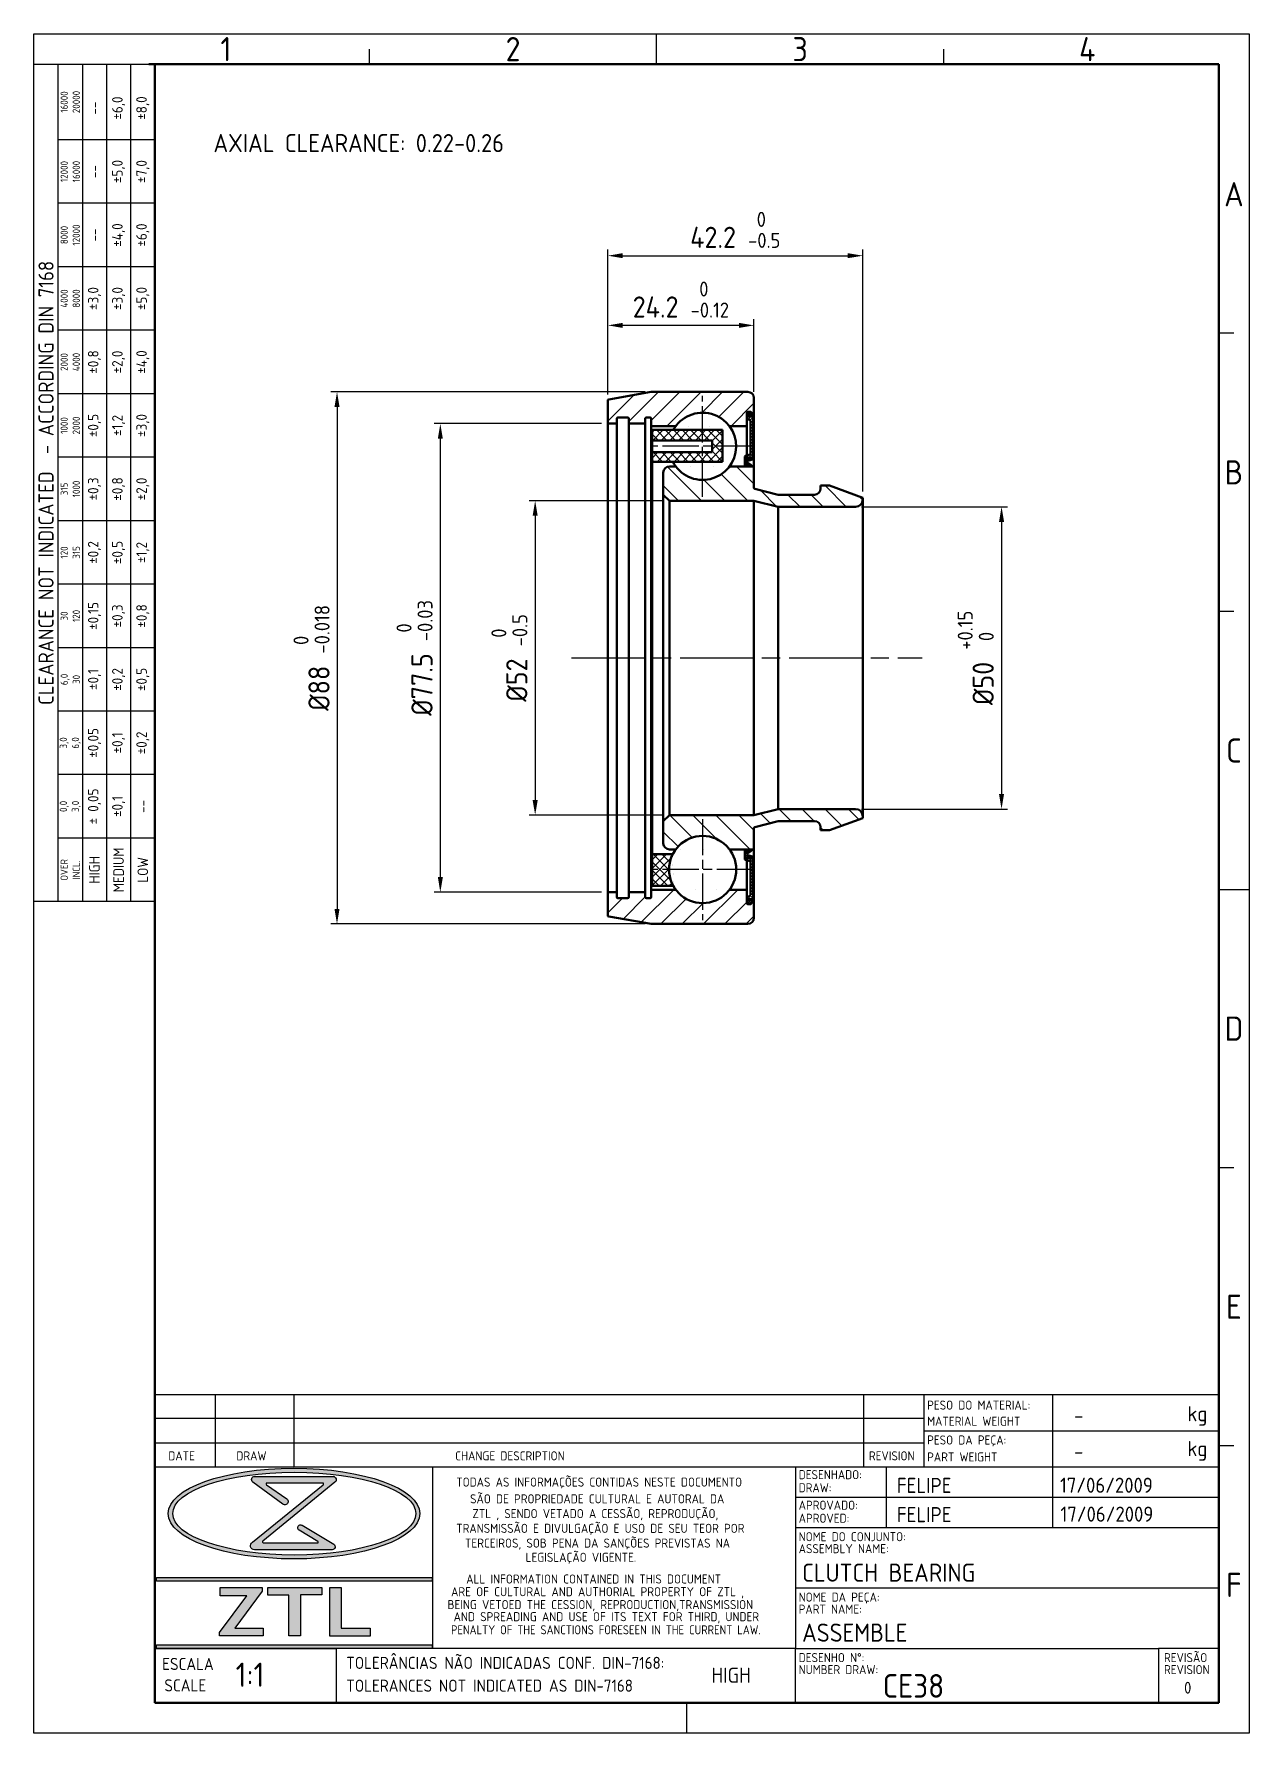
# Model space of a CAD drawing. Extents: x 0 to 201, y 0 to 281.
import ezdxf
from ezdxf.enums import TextEntityAlignment as Align

# ---------------------------------------------------------------- set-up
doc = ezdxf.new("R2010")
doc.units = 0
for name, pattern in [('AM_ISO02W050', [7.5, 6, -1.5]), ('AM_ISO08W050', [18, 12, -1.5, 3, -1.5]), ('AM_ISO08W050x2', [9, 6, -0.75, 1.5, -0.75])]:
    doc.linetypes.add(name, pattern=pattern)
doc.layers.get('Defpoints').update_dxf_attribs({"linetype": 'CONTINUOUS'})
for name, color, linetype, lineweight in [('AM_0', 7, 'CONTINUOUS', 50), ('AM_3', 6, 'AM_ISO02W050', 25), ('AM_5', 3, 'CONTINUOUS', 25), ('AM_6', 2, 'CONTINUOUS', 35), ('AM_7', 4, 'AM_ISO08W050', 25), ('AM_8', 1, 'CONTINUOUS', 25), ('AM_BOR', 7, 'CONTINUOUS', 50)]:
    doc.layers.add(name, color=color, linetype=linetype, lineweight=lineweight)
doc.styles.add('ACISOTS', font='isocp.shx', dxfattribs={"height": 1})
doc.styles.get("Standard").update_dxf_attribs({"font": 'ISOCP.SHX'})
doc.dimstyles.new('AM_ISO', dxfattribs={"dimtxt": 3.5, "dimasz": 2.5, "dimexe": 1, "dimexo": 1, "dimgap": 1.5, "dimtad": 1, "dimdsep": 46, "dimtxsty": 'Standard', "dimcen": 0, "dimclrd": 256, "dimclre": 256, "dimclrt": 2, "dimadec": 0, "dimazin": 2, "dimtp": 0.1, "dimtm": 0.1, "dimtfac": 0.71, "dimtdec": 3, "dimtmove": 0, "dimatfit": 3, "dimfxl": 0, "dimlwd": -1, "dimlwe": -1, "dimarcsym": 0})
pattern_1 = [(45, (8.781, 0), (-0.7071068, 0.7071068), []), (135, (8.781, 0), (-0.7071068, -0.7071068), [])]
pattern_2 = [(45, (8.781, 0), (-1.767767, 1.767767), [])]
pattern_3 = [(135, (8.781, 0), (-1.909188, -1.909188), [])]

# ---------------------------------------------------------------- blocks, each defined once
blk = doc.blocks.new('A4 ZTL')
at = {"layer": 'AM_0'}
for p, q in [((196, 276), (19, 276)), ((20, 276), (20, 5)), ((196, 5), (196, 276)), ((20, 5), (196, 5))]:
    blk.add_line(p, q, dxfattribs=at)
at = {"layer": 'AM_BOR', "color": 135, "lineweight": 25}
for p, q in [((0, 0), (0, 281)), ((0, 281), (201, 281)), ((55.5, 276), (55.5, 278.5)), ((103, 276), (103, 281)), ((150.5, 276), (150.5, 278.5)), ((201, 281), (201, 0)), ((4, 137.5), (4, 276)), ((8, 276), (8, 137.5)), ((12, 276), (12, 137.5)), ((16, 137.5), (16, 276)), ((20, 263.5), (4, 263.5)), ((20, 253), (4, 253)), ((20, 242.5), (4, 242.5)), ((20, 232), (4, 232)), ((198.5, 231.5), (196, 231.5)), ((20, 221.5), (4, 221.5)), ((20, 211), (4, 211)), ((20, 200.5), (4, 200.5)), ((20, 190), (4, 190)), ((198.5, 185.5), (196, 185.5)), ((20, 179.5), (4, 179.5)), ((20, 169), (4, 169)), ((20, 158.5), (4, 158.5)), ((20, 148), (4, 148)), ((196, 139.5), (201, 139.5)), ((198.5, 93.5), (196, 93.5)), ((198.5, 47.5), (196, 47.5)), ((108, 0), (108, 5)), ((201, 0), (0, 0))]:
    blk.add_line(p, q, dxfattribs=at)
blk.add_lwpolyline([(20, 276), (20, 137.5), (0, 137.5), (0, 276)], close=True, dxfattribs=at)
at = {"layer": 'AM_BOR', "color": 135, "lineweight": 25, "style": 'ACISOTS'}
for s, p in [('1', (31.75, 278.5)), ('2', (79.25, 278.5)), ('3', (126.75, 278.5)), ('4', (174.25, 278.5)), ('A', (198.5, 254.5)), ('B', (198.5, 208.5)), ('C', (198.5, 162.5)), ('D', (198.5, 116.5)), ('E', (198.5, 70.5)), ('F', (198.5, 24.5))]:
    blk.add_text(s, height=4, dxfattribs=at).set_placement(p, align=Align.MIDDLE)
at = {"layer": 'AM_BOR', "color": 135, "lineweight": 25, "attachment_point": 5, "rotation": 90}
for s, insert, char_height, width in [('16000\\P20000', (6, 269.75), 1.2, 12.5), ('±6,0', (14, 268.75), 1.75, 10.5), ('±8,0', (18, 268.75), 1.75, 10.5), ('--', (10, 268.75), 1.75, 10.5), ('12000\\P16000', (6, 258.25), 1.2, 10.5), ('--', (10, 258.25), 1.75, 10.5), ('±5,0', (14, 258.25), 1.75, 10.5), ('±7,0', (18, 258.25), 1.75, 10.5), ('8000\\P12000', (6, 247.75), 1.2, 10.5), ('--', (10, 247.75), 1.75, 10.5), ('±4,0', (14, 247.75), 1.75, 10.5), ('±6,0', (18, 247.75), 1.75, 10.5), ('{\\Fisocp.shx|c0;CLEARANCE NOT INDICATED  - ACCORDING DIN 7168}', (2, 206.75), 2.5, 138.5), ('±3,0', (10, 237.25), 1.75, 10.5), ('±3,0', (14, 237.25), 1.75, 10.5), ('±5,0', (18, 237.25), 1.75, 10.5), ('4000\\P8000', (6, 237.25), 1.2, 10.5), ('2000\\P4000', (6, 226.75), 1.2, 10.5), ('±0,8', (10, 226.75), 1.75, 10.5), ('±2,0', (14, 226.75), 1.75, 10.5), ('±4,0', (18, 226.75), 1.75, 10.5), ('1000\\P2000', (6, 216.25), 1.2, 10.5), ('±0,5', (10, 216.25), 1.75, 10.5), ('±1,2', (14, 216.25), 1.75, 10.5), ('±3,0', (18, 216.25), 1.75, 10.5), ('315\\P1000', (6, 205.75), 1.2, 10.5), ('±0,3', (10, 205.75), 1.75, 10.5), ('±0,8', (14, 205.75), 1.75, 10.5), ('±2,0', (18, 205.75), 1.75, 10.5), ('±0,2', (10, 195.25), 1.75, 10.5), ('±0,5', (14, 195.25), 1.75, 10.5), ('±1,2', (18, 195.25), 1.75, 10.5), ('120\\P315', (6, 195.25), 1.2, 10.5), ('30\\P120', (6, 184.75), 1.2, 10.5), ('±0,15', (10, 184.75), 1.75, 10.5), ('±0,3', (14, 184.75), 1.75, 10.5), ('±0,8', (18, 184.75), 1.75, 10.5), ('6,0\\P30', (6, 174.25), 1.2, 10.5), ('±0,1', (10, 174.25), 1.75, 10.5), ('±0,2', (14, 174.25), 1.75, 10.5), ('±0,5', (18, 174.25), 1.75, 10.5), ('±0,05', (10, 163.75), 1.75, 10.5), ('3,0\\P6,0', (6, 163.75), 1.2, 10.5), ('±0,1', (14, 163.75), 1.75, 10.5), ('±0,2', (18, 163.75), 1.75, 10.5), ('± 0,05', (10, 153.25), 1.75, 10.5), ('\\pt4.79529;±0,1', (14, 153.25), 1.75, 10.5), ('0,0\\P3,0', (6, 153.25), 1.2, 10.5), ('--', (18, 153.25), 1.75, 10.5), ('MEDIUM', (14, 142.75), 1.75, 10.5), ('{\\Fisocp.shx|c0;OVER\\PINCL.}', (6, 142.75), 1.2, 10.5), ('HIGH', (10, 142.75), 1.75, 10.5), ('LOW', (18, 142.75), 1.75, 10.5)]:
    blk.add_mtext(s, dxfattribs=dict(at, insert=insert, char_height=char_height, width=width))
blk = doc.blocks.new('LEGENDAZTL-1')
at = {"layer": 'AM_8'}
h = blk.add_hatch(color=135, dxfattribs=at)
edge = h.paths.add_edge_path()
edge.add_ellipse((23.01, 31.29), major_axis=(20.82, 0), ratio=0.359907, start_angle=191.4592, end_angle=452.8175)
edge.add_ellipse((23.01, 31.29), major_axis=(20.82, 0), ratio=0.359907, start_angle=92.8175, end_angle=191.4592)
edge = h.paths.add_edge_path(flags=16)
edge.add_ellipse((23.07, 31.29), major_axis=(20.11, 0), ratio=0.340664, start_angle=93.067, end_angle=371.4592)
edge.add_ellipse((23.07, 31.29), major_axis=(20.11, 0), ratio=0.340664, start_angle=11.4592, end_angle=93.067)
h = blk.add_hatch(color=135, dxfattribs=at)
edge = h.paths.add_edge_path()
edge.add_line((27.86, 36.04), (16.14, 26.55))
edge.add_arc((16.46, 25.96), 0.662, 118.1409, 270)
edge.add_line((16.46, 25.3), (29.34, 25.3))
edge.add_arc((29.33, 25.79), 0.488, 271.9685, 418.9108)
edge.add_line((29.58, 26.21), (24.36, 29.35))
edge.add_arc((24.11, 28.95), 0.475, 58.6682, 238.8052)
edge.add_line((23.87, 28.54), (26.98, 26.65))
edge.add_arc((26.92, 26.56), 0.12, -90, 54.6545, ccw=False)
edge.add_line((26.92, 26.44), (17.93, 26.44))
edge.add_arc((17.96, 26.6), 0.167, 129.2364, 260.8226, ccw=False)
edge.add_line((17.86, 26.73), (29.79, 36.47))
edge.add_arc((29.47, 36.9), 0.529, 306.0702, 450)
edge.add_line((29.47, 37.43), (16.54, 37.43))
edge.add_arc((16.52, 36.92), 0.513, 87.7272, 233.7471)
edge.add_line((16.21, 36.5), (21.18, 32.86))
edge.add_arc((21.5, 33.28), 0.527, 232.4714, 414.7334)
edge.add_line((21.81, 33.71), (18.46, 36.07))
edge.add_arc((18.53, 36.2), 0.144, 90, 242.5235, ccw=False)
edge.add_line((18.53, 36.35), (27.78, 36.35))
edge.add_arc((27.75, 36.17), 0.176, -50.9964, 80.7655, ccw=False)
for points in [[(0.28, 20.1), (45.87, 20.1), (45.87, 20.7), (0.28, 20.7)], [(10.71, 11.65), (10.71, 11.05), (17.9, 11.05), (17.9, 12.32), (13.24, 12.32), (17.77, 18.44), (17.77, 19.04), (10.78, 19.04), (10.78, 17.71), (15.21, 17.71)], [(18.7, 17.78), (22.17, 17.78), (22.17, 11.05), (24.07, 11.05), (24.07, 17.84), (27.63, 17.84), (27.63, 19.04), (18.7, 19.04)], [(35.62, 11.02), (35.62, 12.32), (30.79, 12.32), (30.79, 19.04), (28.93, 19.04), (28.93, 11.02)], [(45.87, 9.6), (0.28, 9.6), (0.28, 9), (45.87, 9)]]:
    blk.add_hatch(color=135, dxfattribs=at).paths.add_polyline_path(points)
at = {"layer": 'AM_8', "color": 135}
for p, q in [((0, 51), (176, 51)), ((0, 51), (0, 0)), ((10, 51), (10, 39)), ((23, 51), (23, 39)), ((117.25, 51), (117.25, 39)), ((127.25, 39), (127.25, 51)), ((148.5, 51), (148.5, 45)), ((176, 0), (176, 51)), ((127.25, 47), (0, 47)), ((127.25, 45), (176, 45)), ((148.5, 45), (148.5, 39)), ((0, 43), (127.25, 43)), ((0, 39), (106, 39)), ((16.54, 37.43), (29.47, 37.43)), ((45.93, 39), (45.93, 9)), ((106, 39), (106, 20)), ((106, 39), (176, 39)), ((121, 39), (121, 29)), ((148.5, 39), (148.5, 29)), ((106, 34), (176, 34)), ((106, 29), (176, 29)), ((0.28, 20.1), (0.28, 20.7)), ((0.28, 20.7), (45.87, 20.7)), ((45.87, 20.1), (0.28, 20.1)), ((45.87, 20.7), (45.87, 20.1)), ((106, 20), (106, 9)), ((10.71, 11.65), (15.21, 17.71)), ((10.78, 17.71), (10.78, 19.04)), ((10.78, 19.04), (17.77, 19.04)), ((15.21, 17.71), (10.78, 17.71)), ((17.77, 18.44), (13.24, 12.32)), ((17.77, 19.04), (17.77, 18.44)), ((18.7, 17.78), (18.7, 19.04)), ((18.7, 19.04), (27.63, 19.04)), ((22.17, 17.78), (18.7, 17.78)), ((22.17, 11.05), (22.17, 17.78)), ((24.07, 17.84), (24.07, 11.05)), ((27.63, 17.84), (24.07, 17.84)), ((27.63, 19.04), (27.63, 17.84)), ((28.93, 11.02), (28.93, 19.04)), ((28.93, 19.04), (30.79, 19.04)), ((30.79, 19.04), (30.79, 12.32)), ((106, 19), (176, 19)), ((10.71, 11.05), (10.71, 11.65)), ((13.24, 12.32), (17.9, 12.32)), ((17.9, 12.32), (17.9, 11.05)), ((30.79, 12.32), (35.62, 12.32)), ((35.62, 12.32), (35.62, 11.02)), ((0, 9), (30, 9)), ((106, 9), (0, 9)), ((0.28, 9.6), (45.87, 9.6)), ((0.28, 9), (0.28, 9.6)), ((45.87, 9), (0.28, 9)), ((17.9, 11.05), (10.71, 11.05)), ((24.07, 11.05), (22.17, 11.05)), ((35.62, 11.02), (28.93, 11.02)), ((30, 9), (30, 0)), ((45.87, 9.6), (45.87, 9)), ((106, 0), (106, 9)), ((106, 9), (166, 9)), ((176, 9), (166, 9)), ((166, 9), (166, 0)), ((0, 0), (176, 0))]:
    blk.add_line(p, q, dxfattribs=at)
blk.add_lwpolyline([(16.54, 37.43), (29.47, 37.43, -0.726075), (29.79, 36.47), (17.86, 26.73, 0.646844), (17.93, 26.44), (26.92, 26.44, 0.730915), (26.98, 26.65), (23.87, 28.54, -1.001197), (24.36, 29.35), (29.58, 26.21, -0.746343), (29.34, 25.3), (16.46, 25.3, -0.780296), (16.14, 26.55), (27.86, 36.04, 0.647932), (27.78, 36.35), (18.53, 36.35, 0.78497), (18.46, 36.07), (21.81, 33.71, -1.019937), (21.18, 32.86), (16.21, 36.5, -0.740095), (16.54, 37.43, -0.257794)], format="xyb", dxfattribs=at)
for centre, major_axis, ratio in [((23.01, 31.29), (-20.82, 0), 0.359907), ((23.07, 31.29), (-20.11, 0), 0.340664)]:
    blk.add_ellipse(centre, major_axis=major_axis, ratio=ratio, dxfattribs=at)
for s, height, p in [('PESO DO MATERIAL:', 1.5, (127.75, 48.48)), ('kg', 2.5, (170.83, 46.56)), ('MATERIAL WEIGHT', 1.5, (127.75, 45.82)), ('PESO DA PEÇA:', 1.5, (127.75, 42.71)), ('kg', 2.5, (170.83, 40.79)), ('DATE', 1.5, (2.22, 40.09)), ('DRAW', 1.5, (13.48, 40.09)), ('CHANGE DESCRIPTION', 1.5, (49.68, 40.09)), ('REVISION', 1.5, (118.12, 40.09)), ('PART WEIGHT', 1.5, (127.75, 39.91)), ('TODAS AS INFORMAÇÕES CONTIDAS NESTE DOCUMENTO', 1.5, (49.85, 35.75)), ('DESENHADO:', 1.5, (106.5, 36.98)), ('SÃO DE PROPRIEDADE CULTURAL E AUTORAL DA', 1.5, (52.14, 32.98)), ('DRAW:', 1.5, (106.5, 34.82)), ('ZTL , SENDO VETADO A CESSÃO, REPRODUÇÃO,', 1.5, (52.53, 30.54)), ('APROVADO:', 1.5, (106.5, 31.93)), ('APROVED:', 1.5, (106.5, 29.77)), ('TRANSMISSÃO E DIVULGAÇÃO E USO DE SEU TEOR POR', 1.5, (49.85, 28.1)), ('NOME DO CONJUNTO:', 1.5, (106.5, 26.72)), ('TERCEIROS, SOB PENA DA SANÇÕES PREVISTAS NA', 1.5, (51.3, 25.66)), ('ASSEMBLY NAME:', 1.5, (106.5, 24.74)), ('LEGISLAÇÃO VIGENTE.', 1.5, (61.33, 23.31)), ('ALL INFORMATION CONTAINED IN THIS DOCUMENT', 1.5, (51.5, 19.72)), ('BEING VETOED THE CESSION, REPRODUCTION,TRANSMISSION', 1.5, (48.41, 15.49)), ('ARE OF CULTURAL AND AUTHORIAL PROPERTY OF ZTL ,', 1.5, (49, 17.62)), ('NOME DA PEÇA:', 1.5, (106.5, 16.72)), ('AND SPREADING AND USE OF ITS TEXT FOR THIRD, UNDER', 1.5, (49.42, 13.49)), ('PART NAME:', 1.5, (106.5, 14.74)), ('REVISÃO', 1.5, (166.93, 6.72)), ('ESCALA', 2, (1.21, 5.42)), ('TOLERÂNCIAS NÃO INDICADAS CONF. DIN-7168:', 2, (31.66, 5.6)), ('DESENHO N%%d:', 1.5, (106.5, 6.72)), ('NUMBER DRAW:', 1.5, (106.5, 4.74)), ('REVISION', 1.5, (166.93, 4.74)), ('SCALE', 2, (1.57, 1.88)), ('TOLERANCES NOT INDICATED AS DIN-7168', 2, (31.66, 1.83))]:
    blk.add_text(s, height=height, dxfattribs=at).set_placement(p)
at = {"layer": 'AM_8', "color": 135, "width": 0.95}
blk.add_text('PENALTY OF THE SANCTIONS FORESEEN IN THE CURRENT LAW.', height=1.5, dxfattribs=at).set_placement((48.99, 11.32))
at = {"layer": 'AM_8', "color": 135}
for tag, p in [('PESO1', (152.06, 47.53)), ('PESO', (152.06, 41.58))]:
    blk.add_attdef(tag, text='', height=2.5, dxfattribs=at).set_placement(p, align=Align.MIDDLE_LEFT)
for tag, p, height in [('DESN.', (122.75, 34.7), 2.5), ('DATADES', (149.73, 34.73), 2.5), ('APROV', (122.75, 29.87), 2.5), ('DATAAPROV', (149.81, 29.95), 2.5), ('CONJUNTO', (107.07, 20.02), 3), ('PEÇA', (107.07, 10.1), 3), ('NºDESENHO', (120.41, 0.84), 3.91)]:
    blk.add_attdef(tag, p, '', height=height, dxfattribs=at)
at = {"layer": 'AM_8', "color": 135, "style": 'ACISOTS'}
for tag, p, height in [('GEN-TITLE-SCA{12.7}', (13.36, 2.64), 4), ('GEN-TITLE-DWG{30.6}', (92.5, -2.65), 2)]:
    blk.add_attdef(tag, p, '', height=height, dxfattribs=at)
at = {"layer": 'AM_8', "color": 135}
for tag, height, p in [('TOL.N.IND', 2.5, (95.33, 4.56)), ('REV.', 1.96, (170.86, 2.49))]:
    blk.add_attdef(tag, text='', height=height, dxfattribs=at).set_placement(p, align=Align.MIDDLE_CENTER)
blk = doc.blocks.new('*D46')
at = {"layer": 'AM_5'}
for p, q in [((94.91, 221.37), (94.91, 245.33)), ((137.11, 205.31), (137.11, 245.33)), ((97.41, 244.33), (134.61, 244.33))]:
    blk.add_line(p, q, dxfattribs=at)
for points in [[(97.41, 244.75), (97.41, 243.92), (94.91, 244.33)], [(134.61, 244.75), (134.61, 243.92), (137.11, 244.33)]]:
    blk.add_solid(points, dxfattribs=at)
at = {"layer": 'Defpoints', "color": 0}
for p in [(137.11, 244.33), (94.91, 220.37), (137.11, 204.31)]:
    blk.add_point(p, dxfattribs=at)
at = {"layer": 'AM_5', "color": 2, "insert": (116.01, 248.6), "char_height": 3.5, "attachment_point": 5}
blk.add_mtext('42.2 {}{\\H0.71x;\\C3;\\S 0^ -0.5;}', dxfattribs=at)
blk = doc.blocks.new('*D47')
at = {"layer": 'AM_5'}
for p, q in [((94.91, 221.37), (94.91, 233.81)), ((119.11, 221.81), (119.11, 233.81)), ((116.61, 232.81), (97.41, 232.81))]:
    blk.add_line(p, q, dxfattribs=at)
for points in [[(97.41, 233.22), (97.41, 232.39), (94.91, 232.81)], [(116.61, 233.22), (116.61, 232.39), (119.11, 232.81)]]:
    blk.add_solid(points, dxfattribs=at)
at = {"layer": 'Defpoints', "color": 0}
for p in [(94.91, 232.81), (94.91, 220.37), (119.11, 220.81)]:
    blk.add_point(p, dxfattribs=at)
at = {"layer": 'AM_5', "color": 2, "insert": (107.01, 237.08), "char_height": 3.5, "attachment_point": 5}
blk.add_mtext('24.2 {}{\\H0.71x;\\C3;\\S 0^ -0.12;}', dxfattribs=at)
blk = doc.blocks.new('*D48')
at = {"layer": 'AM_5'}
for p, q in [((104.11, 203.81), (81.91, 203.81)), ((82.91, 201.31), (82.91, 154.31)), ((104.11, 151.81), (81.91, 151.81))]:
    blk.add_line(p, q, dxfattribs=at)
for points in [[(82.49, 201.31), (83.33, 201.31), (82.91, 203.81)], [(82.49, 154.31), (83.33, 154.31), (82.91, 151.81)]]:
    blk.add_solid(points, dxfattribs=at)
at = {"layer": 'Defpoints', "color": 0}
for p in [(105.11, 203.81), (82.91, 151.81), (105.11, 151.81)]:
    blk.add_point(p, dxfattribs=at)
at = {"layer": 'AM_5', "color": 2, "insert": (78.64, 177.81), "char_height": 3.5, "attachment_point": 5, "rotation": 90}
blk.add_mtext('%%c52 {}{\\H0.71x;\\C3;\\S 0^ -0.5;}', dxfattribs=at)
blk = doc.blocks.new('*D49')
at = {"layer": 'AM_5'}
for p, q in [((93.91, 216.56), (66.22, 216.56)), ((67.22, 214.06), (67.22, 141.56)), ((93.91, 139.06), (66.22, 139.06))]:
    blk.add_line(p, q, dxfattribs=at)
for points in [[(66.81, 214.06), (67.64, 214.06), (67.22, 216.56)], [(66.81, 141.56), (67.64, 141.56), (67.22, 139.06)]]:
    blk.add_solid(points, dxfattribs=at)
at = {"layer": 'Defpoints', "color": 0}
for p in [(94.91, 216.56), (67.22, 139.06), (94.91, 139.06)]:
    blk.add_point(p, dxfattribs=at)
at = {"layer": 'AM_5', "color": 2, "insert": (62.96, 177.81), "char_height": 3.5, "attachment_point": 5, "rotation": 90}
blk.add_mtext('%%c77.5 {}{\\H0.71x;\\C3;\\S 0^ -0.03;}', dxfattribs=at)
blk = doc.blocks.new('*D50')
at = {"layer": 'AM_5'}
for p, q in [((101.11, 221.81), (49.13, 221.81)), ((50.13, 219.31), (50.13, 136.31)), ((101.11, 133.81), (49.13, 133.81))]:
    blk.add_line(p, q, dxfattribs=at)
for points in [[(49.71, 219.31), (50.55, 219.31), (50.13, 221.81)], [(49.71, 136.31), (50.55, 136.31), (50.13, 133.81)]]:
    blk.add_solid(points, dxfattribs=at)
at = {"layer": 'Defpoints', "color": 0}
for p in [(102.11, 221.81), (50.13, 133.81), (102.11, 133.81)]:
    blk.add_point(p, dxfattribs=at)
at = {"layer": 'AM_5', "color": 2, "insert": (45.92, 177.81), "char_height": 3.5, "attachment_point": 5, "rotation": 90}
blk.add_mtext('%%c88 {}{\\H0.71x;\\C3;\\S 0^ -0.018;}', dxfattribs=at)
blk = doc.blocks.new('*D51')
at = {"layer": 'AM_5'}
for p, q in [((136.91, 202.81), (161.06, 202.81)), ((160.06, 200.31), (160.06, 155.31)), ((136.91, 152.81), (161.06, 152.81))]:
    blk.add_line(p, q, dxfattribs=at)
for points in [[(159.64, 200.31), (160.48, 200.31), (160.06, 202.81)], [(159.64, 155.31), (160.48, 155.31), (160.06, 152.81)]]:
    blk.add_solid(points, dxfattribs=at)
at = {"layer": 'Defpoints', "color": 0}
for p in [(135.91, 202.81), (135.91, 152.81), (160.06, 152.81)]:
    blk.add_point(p, dxfattribs=at)
at = {"layer": 'AM_5', "color": 2, "insert": (155.79, 177.81), "char_height": 3.5, "attachment_point": 5, "rotation": 90}
blk.add_mtext('%%c50 {}{\\H0.71x;\\C3;\\S+0.15^  0;}', dxfattribs=at)

msp = doc.modelspace()

# ---------------------------------------------------------------- hatches: boundary and pattern name
at = {"layer": 'AM_3'}
h = msp.add_hatch(dxfattribs=at)
h.set_pattern_fill('ANSI31', color=256, scale=15, style=0)
h.paths.add_polyline_path([(78.278, 102.972), (76.724, 102.972), (76.724, 95.972), (83.474, 95.972), (83.474, 99.972, -0.2679492)])
h.paths.add_polyline_path([(83.474, 63.972), (76.724, 63.972), (76.724, 56.972), (78.278, 56.972, -0.2679492), (83.474, 59.972)])
h = msp.add_hatch(dxfattribs=at)
h.set_pattern_fill('ANSI31', color=256, scale=15, style=0)
h.paths.add_polyline_path([(86.474, 95.972), (90.224, 99.722), (90.224, 102.972), (88.671, 102.972, -0.2679492), (83.474, 99.972), (83.474, 95.972)])
h.paths.add_polyline_path([(90.224, 56.972), (90.224, 60.222), (86.474, 63.972), (83.474, 63.972), (83.474, 59.972, -0.2679492), (88.671, 56.972)])
at = {"layer": 'AM_8'}
h = msp.add_hatch(dxfattribs=at)
h.set_pattern_fill('_U', color=256, scale=2.5, angle=45, style=0, pattern_type=0)
h.set_pattern_definition(pattern_2)
edge = h.paths.add_edge_path()
edge.add_arc((95.109, 220.369), 0.2, 100, 180)
edge.add_line((94.909, 220.369), (94.909, 216.556))
edge.add_line((94.909, 216.556), (96.409, 216.556))
edge.add_line((96.409, 216.556), (96.409, 217.356))
edge.add_arc((96.609, 217.356), 0.2, 90, 180, ccw=False)
edge.add_line((96.609, 217.556), (98.209, 217.556))
edge.add_arc((98.209, 217.356), 0.2, 0, 90, ccw=False)
edge.add_line((98.409, 217.356), (98.409, 216.556))
edge.add_line((98.409, 216.556), (101.109, 216.556))
edge.add_line((101.109, 216.556), (101.109, 217.356))
edge.add_arc((101.309, 217.356), 0.2, 90, 180, ccw=False)
edge.add_line((101.309, 217.556), (101.909, 217.556))
edge.add_arc((101.909, 217.356), 0.2, 0, 90, ccw=False)
edge.add_line((102.109, 217.356), (102.109, 216.342))
edge.add_arc((102.309, 216.342), 0.2, 180, 270)
edge.add_line((102.309, 216.142), (106.166, 216.142))
edge.add_arc((110.609, 212.806), 5.556, 36.89747, 143.10253, ccw=False)
edge.add_line((115.052, 216.142), (117.709, 216.142))
edge.add_arc((117.709, 216.342), 0.2, 270, 360)
edge.add_line((117.909, 216.342), (117.909, 218.31))
edge.add_arc((118.109, 218.31), 0.2, 90, 180, ccw=False)
edge.add_line((118.109, 218.51), (118.578, 218.51))
edge.add_line((118.578, 218.51), (118.911, 218.097))
edge.add_line((118.911, 218.097), (119.109, 218.097))
edge.add_line((119.109, 218.097), (119.109, 220.806))
edge.add_arc((118.109, 220.806), 1, 0, 90)
edge.add_line((118.109, 221.806), (102.109, 221.806))
edge.add_line((102.109, 221.806), (95.074, 220.565))
h = msp.add_hatch(dxfattribs=at)
h.set_pattern_fill('_U', color=256, scale=0.25, angle=45, style=0, double=1, pattern_type=0)
h.set_pattern_definition([(45, (8.78097, 0), (-0.1767767, 0.1767767), []), (135, (8.78097, 0), (-0.1767767, -0.1767767), [])])
edge = h.paths.add_edge_path()
edge.add_line((117.655, 210.029), (118.518, 209.47))
edge.add_line((118.518, 209.47), (118.68, 209.694))
edge.add_line((118.68, 209.694), (118.039, 210.143))
edge.add_arc((118.097, 210.225), 0.1, 180, 234.98145, ccw=False)
edge.add_line((117.997, 210.225), (117.997, 210.316))
edge.add_arc((118.097, 210.316), 0.1, 105.39129, 180, ccw=False)
edge.add_line((118.07, 210.412), (119.035, 210.678))
edge.add_arc((119.009, 210.775), 0.1, 285.39129, 360)
edge.add_line((119.109, 210.775), (119.109, 218.097))
edge.add_line((119.109, 218.097), (118.911, 218.097))
edge.add_line((118.911, 218.097), (118.578, 218.51))
edge.add_line((118.578, 218.51), (118.109, 218.51))
edge.add_arc((118.109, 218.31), 0.2, 90, 180)
edge.add_line((117.909, 218.31), (117.909, 217.721))
edge.add_line((117.909, 217.721), (118.702, 217.721))
edge.add_arc((118.702, 217.471), 0.25, 0, 90, ccw=False)
edge.add_line((118.952, 217.471), (118.952, 211.116))
edge.add_arc((118.852, 211.116), 0.1, -75.13157, 0, ccw=False)
edge.add_line((118.878, 211.019), (118.09, 210.81))
edge.add_line((118.09, 210.81), (117.949, 211.295))
edge.add_line((117.949, 211.295), (117.681, 211.218))
edge.add_arc((117.709, 211.121), 0.1, 106.20164, 180)
edge.add_line((117.609, 211.121), (117.609, 210.113))
edge.add_arc((117.709, 210.113), 0.1, 180, 237.06652)
h = msp.add_hatch(dxfattribs=at)
h.set_pattern_fill('_U', color=256, scale=0.35, angle=45, style=0, pattern_type=0)
h.set_pattern_definition([(45, (8.78097, 0), (-0.24748737, 0.24748737), [])])
edge = h.paths.add_edge_path()
edge.add_line((118.438, 211.438), (117.949, 211.295))
edge.add_line((117.949, 211.295), (118.09, 210.81))
edge.add_line((118.09, 210.81), (118.878, 211.019))
edge.add_arc((118.852, 211.116), 0.1, 284.86843, 360)
edge.add_line((118.952, 211.116), (118.952, 217.471))
edge.add_arc((118.702, 217.471), 0.25, 0, 90)
edge.add_line((118.702, 217.721), (117.909, 217.721))
edge.add_line((117.909, 217.721), (117.909, 217.24))
edge.add_line((117.909, 217.24), (118.26, 217.24))
edge.add_arc((118.26, 216.99), 0.25, 0, 90, ccw=False)
edge.add_line((118.51, 216.99), (118.51, 211.534))
edge.add_arc((118.41, 211.534), 0.1, -73.79836, 0, ccw=False)
h = msp.add_hatch(dxfattribs=at)
h.set_pattern_fill('_U', color=256, angle=45, style=0, double=1, pattern_type=0)
h.set_pattern_definition(pattern_1)
h.paths.add_polyline_path([(102.263, 213.793), (112.176, 213.793), (112.176, 211.818), (102.263, 211.818), (102.263, 210.265), (113.895, 210.265), (113.895, 215.519), (102.263, 215.519)])
h = msp.add_hatch(dxfattribs=at)
h.set_pattern_fill('_U', color=256, scale=2.7, angle=135, style=0, pattern_type=0)
h.set_pattern_definition(pattern_3)
edge = h.paths.add_edge_path()
edge.add_arc((105.109, 208.47), 1, 90, 180)
edge.add_line((104.109, 208.47), (104.109, 204.806))
edge.add_line((104.109, 204.806), (105.109, 203.806))
edge.add_line((105.109, 203.806), (119.109, 203.806))
edge.add_line((119.109, 203.806), (123.109, 202.806))
edge.add_line((123.109, 202.806), (135.909, 202.806))
edge.add_arc((135.909, 204.006), 1.2, 270, 360)
edge.add_line((137.109, 204.006), (137.109, 204.306))
edge.add_line((137.109, 204.306), (131.614, 206.306))
edge.add_line((131.614, 206.306), (130.109, 206.306))
edge.add_line((130.109, 206.306), (130.109, 205.806))
edge.add_arc((129.109, 205.806), 1, -90, 0, ccw=False)
edge.add_line((129.109, 204.806), (123.109, 204.806))
edge.add_line((123.109, 204.806), (119.26, 205.768))
edge.add_arc((119.309, 205.962), 0.2, 180, 255.96376, ccw=False)
edge.add_line((119.109, 205.962), (119.109, 209.47))
edge.add_line((119.109, 209.47), (115.052, 209.47))
edge.add_arc((110.609, 212.806), 5.556, 216.89747, 323.10253, ccw=False)
edge.add_line((106.166, 209.47), (105.109, 209.47))
h = msp.add_hatch(dxfattribs=at)
h.set_pattern_fill('_U', color=256, scale=2.7, angle=135, style=0, pattern_type=0)
h.set_pattern_definition(pattern_3)
edge = h.paths.add_edge_path()
edge.add_line((119.109, 146.142), (119.109, 149.65))
edge.add_arc((119.309, 149.65), 0.2, 104.03624, 180, ccw=False)
edge.add_line((119.26, 149.844), (123.109, 150.806))
edge.add_line((123.109, 150.806), (129.109, 150.806))
edge.add_arc((129.109, 149.806), 1, 0, 90, ccw=False)
edge.add_line((130.109, 149.806), (130.109, 149.306))
edge.add_line((130.109, 149.306), (131.614, 149.306))
edge.add_line((131.614, 149.306), (137.109, 151.306))
edge.add_line((137.109, 151.306), (137.109, 151.606))
edge.add_arc((135.909, 151.606), 1.2, 0, 90)
edge.add_line((135.909, 152.806), (123.109, 152.806))
edge.add_line((123.109, 152.806), (119.109, 151.806))
edge.add_line((119.109, 151.806), (105.109, 151.806))
edge.add_line((105.109, 151.806), (104.109, 150.806))
edge.add_line((104.109, 150.806), (104.109, 147.142))
edge.add_arc((105.109, 147.142), 1, 180, 270)
edge.add_line((105.109, 146.142), (106.166, 146.142))
edge.add_arc((110.609, 142.806), 5.556, 36.89747, 143.10253, ccw=False)
edge.add_line((115.052, 146.142), (119.109, 146.142))
h = msp.add_hatch(dxfattribs=at)
h.set_pattern_fill('_U', color=256, scale=0.25, angle=45, style=0, double=1, pattern_type=0)
h.set_pattern_definition([(315, (8.78097, 355.61176), (-0.1767767, -0.1767767), []), (225, (8.78097, 355.61176), (-0.1767767, 0.1767767), [])])
edge = h.paths.add_edge_path()
edge.add_line((117.655, 145.583), (118.518, 146.142))
edge.add_line((118.518, 146.142), (118.68, 145.918))
edge.add_line((118.68, 145.918), (118.039, 145.469))
edge.add_arc((118.097, 145.387), 0.1, 125.01855, 180)
edge.add_line((117.997, 145.387), (117.997, 145.296))
edge.add_arc((118.097, 145.296), 0.1, 180, 254.60871)
edge.add_line((118.07, 145.199), (119.035, 144.934))
edge.add_arc((119.009, 144.837), 0.1, 0, 74.60871, ccw=False)
edge.add_line((119.109, 144.837), (119.109, 137.515))
edge.add_line((119.109, 137.515), (118.911, 137.515))
edge.add_line((118.911, 137.515), (118.578, 137.102))
edge.add_line((118.578, 137.102), (118.109, 137.102))
edge.add_arc((118.109, 137.302), 0.2, 180, 270, ccw=False)
edge.add_line((117.909, 137.302), (117.909, 137.891))
edge.add_line((117.909, 137.891), (118.702, 137.891))
edge.add_arc((118.702, 138.141), 0.25, 270, 360)
edge.add_line((118.952, 138.141), (118.952, 144.496))
edge.add_arc((118.852, 144.496), 0.1, 360, 435.13157)
edge.add_line((118.878, 144.593), (118.09, 144.802))
edge.add_line((118.09, 144.802), (117.949, 144.317))
edge.add_line((117.949, 144.317), (117.681, 144.394))
edge.add_arc((117.709, 144.49), 0.1, 180, 253.79836, ccw=False)
edge.add_line((117.609, 144.49), (117.609, 145.499))
edge.add_arc((117.709, 145.499), 0.1, 122.93348, 180, ccw=False)
h = msp.add_hatch(dxfattribs=at)
h.set_pattern_fill('_U', color=256, angle=45, style=0, double=1, pattern_type=0)
h.set_pattern_definition(pattern_1)
edge = h.paths.add_edge_path()
edge.add_line((102.263, 140.093), (105.76, 140.093))
edge.add_arc((110.609, 142.806), 5.556, 152.78262, 209.23138, ccw=False)
edge.add_line((105.668, 145.347), (102.263, 145.347))
edge.add_line((102.263, 145.347), (102.263, 140.093))
h = msp.add_hatch(dxfattribs=at)
h.set_pattern_fill('_U', color=256, scale=0.35, angle=45, style=0, pattern_type=0)
h.set_pattern_definition([(315, (8.78097, 355.61176), (-0.24748737, -0.24748737), [])])
edge = h.paths.add_edge_path()
edge.add_line((118.438, 144.174), (117.949, 144.317))
edge.add_line((117.949, 144.317), (118.09, 144.802))
edge.add_line((118.09, 144.802), (118.878, 144.593))
edge.add_arc((118.852, 144.496), 0.1, 0, 75.13157, ccw=False)
edge.add_line((118.952, 144.496), (118.952, 138.141))
edge.add_arc((118.702, 138.141), 0.25, 270, 360, ccw=False)
edge.add_line((118.702, 137.891), (117.909, 137.891))
edge.add_line((117.909, 137.891), (117.909, 138.372))
edge.add_line((117.909, 138.372), (118.26, 138.372))
edge.add_arc((118.26, 138.622), 0.25, 270, 360)
edge.add_line((118.51, 138.622), (118.51, 144.078))
edge.add_arc((118.41, 144.078), 0.1, 360, 433.79836)
h = msp.add_hatch(dxfattribs=at)
h.set_pattern_fill('_U', color=256, scale=2.5, angle=45, style=0, pattern_type=0)
h.set_pattern_definition(pattern_2)
edge = h.paths.add_edge_path()
edge.add_line((119.109, 134.806), (119.109, 137.515))
edge.add_line((119.109, 137.515), (118.911, 137.515))
edge.add_line((118.911, 137.515), (118.578, 137.102))
edge.add_line((118.578, 137.102), (118.109, 137.102))
edge.add_arc((118.109, 137.302), 0.2, 180, 270, ccw=False)
edge.add_line((117.909, 137.302), (117.909, 139.27))
edge.add_arc((117.709, 139.27), 0.2, 0, 90)
edge.add_line((117.709, 139.47), (115.052, 139.47))
edge.add_arc((110.609, 142.806), 5.556, 216.89747, 323.10253, ccw=False)
edge.add_line((106.166, 139.47), (102.309, 139.47))
edge.add_arc((102.309, 139.27), 0.2, 90, 180)
edge.add_line((102.109, 139.27), (102.109, 138.256))
edge.add_arc((101.909, 138.256), 0.2, 270, 360, ccw=False)
edge.add_line((101.909, 138.056), (101.309, 138.056))
edge.add_arc((101.309, 138.256), 0.2, 180, 270, ccw=False)
edge.add_line((101.109, 138.256), (101.109, 139.056))
edge.add_line((101.109, 139.056), (98.409, 139.056))
edge.add_line((98.409, 139.056), (98.409, 138.256))
edge.add_arc((98.209, 138.256), 0.2, -90, 0, ccw=False)
edge.add_line((98.209, 138.056), (96.609, 138.056))
edge.add_arc((96.609, 138.256), 0.2, 180, 270, ccw=False)
edge.add_line((96.409, 138.256), (96.409, 139.056))
edge.add_line((96.409, 139.056), (94.909, 139.056))
edge.add_line((94.909, 139.056), (94.909, 135.243))
edge.add_arc((95.109, 135.243), 0.2, 180, 260)
edge.add_line((95.074, 135.046), (102.109, 133.806))
edge.add_line((102.109, 133.806), (118.109, 133.806))
edge.add_arc((118.109, 134.806), 1, 270, 360)

# ---------------------------------------------------------------- linework, layer by layer
at = {"layer": 'AM_0'}
for p, q in [((94.909, 220.369), (94.909, 216.556)), ((95.074, 220.565), (102.109, 221.806)), ((118.109, 221.806), (102.109, 221.806)), ((119.109, 218.097), (119.109, 220.806)), ((96.409, 216.556), (94.909, 216.556)), ((94.909, 216.556), (94.909, 139.056)), ((96.409, 216.556), (96.409, 217.356)), ((96.409, 139.056), (96.409, 216.556)), ((96.609, 217.556), (98.209, 217.556)), ((98.409, 217.356), (98.409, 216.556)), ((98.409, 216.556), (101.109, 216.556)), ((98.409, 216.556), (98.409, 139.056)), ((101.109, 216.556), (101.109, 217.356)), ((101.109, 139.056), (101.109, 216.556)), ((101.309, 217.556), (101.909, 217.556)), ((102.109, 217.356), (102.109, 216.342)), ((117.909, 216.342), (117.909, 218.31)), ((117.909, 217.24), (117.909, 217.721)), ((117.909, 217.721), (118.702, 217.721)), ((118.26, 217.24), (117.909, 217.24)), ((118.109, 218.51), (118.578, 218.51)), ((118.51, 211.534), (118.51, 216.99)), ((118.578, 218.51), (118.911, 218.097)), ((118.911, 218.097), (119.109, 218.097)), ((118.952, 217.471), (118.952, 211.116)), ((119.109, 218.097), (119.109, 210.775)), ((102.109, 216.342), (102.109, 139.27)), ((113.895, 215.519), (102.263, 215.519)), ((102.263, 215.519), (102.263, 210.265)), ((102.263, 213.793), (112.176, 213.793)), ((102.309, 216.142), (106.166, 216.142)), ((112.176, 213.793), (112.176, 211.818)), ((113.895, 210.265), (113.895, 215.519)), ((115.052, 216.142), (117.709, 216.142)), ((117.909, 216.342), (117.909, 211.284)), ((102.263, 211.818), (112.176, 211.818)), ((117.609, 210.113), (117.609, 211.121)), ((117.681, 211.218), (118.438, 211.438)), ((118.09, 210.81), (117.949, 211.295)), ((118.878, 211.019), (118.09, 210.81)), ((119.109, 210.775), (119.109, 209.47)), ((102.263, 210.265), (113.895, 210.265)), ((102.263, 145.347), (102.263, 210.265)), ((104.109, 208.47), (104.109, 204.806)), ((106.166, 209.47), (105.109, 209.47)), ((115.052, 209.47), (119.109, 209.47)), ((117.609, 210.113), (117.609, 209.47)), ((118.518, 209.47), (117.655, 210.029)), ((117.997, 210.316), (117.997, 210.225)), ((118.039, 210.143), (118.68, 209.694)), ((119.035, 210.678), (118.07, 210.412)), ((118.68, 209.694), (118.518, 209.47)), ((118.68, 209.694), (118.68, 209.47)), ((119.109, 209.47), (119.109, 205.962)), ((119.26, 205.768), (123.109, 204.806)), ((130.109, 206.306), (131.614, 206.306)), ((130.109, 206.306), (130.109, 205.806)), ((131.614, 206.306), (137.109, 204.306)), ((105.109, 203.806), (104.109, 204.806)), ((104.109, 150.806), (104.109, 204.806)), ((105.109, 203.806), (119.109, 203.806)), ((105.109, 203.806), (105.109, 151.806)), ((123.109, 202.806), (119.109, 203.806)), ((119.109, 203.806), (119.109, 151.806)), ((123.109, 204.806), (129.109, 204.806)), ((123.109, 202.806), (135.909, 202.806)), ((123.109, 202.806), (123.109, 152.806)), ((137.109, 204.006), (137.109, 204.306)), ((137.109, 204.006), (137.109, 151.606)), ((105.109, 151.806), (104.109, 150.806)), ((105.109, 151.806), (119.109, 151.806)), ((123.109, 152.806), (119.109, 151.806)), ((123.109, 152.806), (135.909, 152.806)), ((104.109, 147.142), (104.109, 150.806)), ((119.109, 146.142), (119.109, 149.65)), ((119.26, 149.844), (123.109, 150.806)), ((123.109, 150.806), (129.109, 150.806)), ((130.109, 149.306), (130.109, 149.806)), ((130.109, 149.306), (131.614, 149.306)), ((131.614, 149.306), (137.109, 151.306)), ((137.109, 151.606), (137.109, 151.306)), ((106.166, 146.142), (105.109, 146.142)), ((115.052, 146.142), (119.109, 146.142)), ((117.609, 145.499), (117.609, 146.142)), ((118.518, 146.142), (117.655, 145.583)), ((118.68, 145.918), (118.518, 146.142)), ((118.68, 145.918), (118.68, 146.142)), ((119.109, 144.837), (119.109, 146.142)), ((102.263, 145.347), (105.668, 145.347)), ((102.263, 140.093), (102.263, 145.347)), ((117.609, 145.499), (117.609, 144.49)), ((117.681, 144.394), (118.438, 144.174)), ((117.909, 139.27), (117.909, 144.328)), ((118.09, 144.802), (117.949, 144.317)), ((117.997, 145.296), (117.997, 145.387)), ((118.039, 145.469), (118.68, 145.918)), ((119.035, 144.934), (118.07, 145.199)), ((118.878, 144.593), (118.09, 144.802)), ((118.51, 144.078), (118.51, 138.622)), ((118.952, 138.141), (118.952, 144.496)), ((119.109, 137.515), (119.109, 144.837)), ((96.409, 139.056), (94.909, 139.056)), ((94.909, 135.243), (94.909, 139.056)), ((96.409, 139.056), (96.409, 138.256)), ((96.609, 138.056), (98.209, 138.056)), ((98.409, 138.256), (98.409, 139.056)), ((98.409, 139.056), (101.109, 139.056)), ((101.109, 139.056), (101.109, 138.256)), ((101.309, 138.056), (101.909, 138.056)), ((102.109, 138.256), (102.109, 139.27)), ((105.76, 140.093), (102.263, 140.093)), ((102.309, 139.47), (106.166, 139.47)), ((115.052, 139.47), (117.709, 139.47)), ((117.909, 139.27), (117.909, 137.302)), ((117.909, 138.372), (117.909, 137.891)), ((118.26, 138.372), (117.909, 138.372)), ((117.909, 137.891), (118.702, 137.891)), ((95.074, 135.046), (102.109, 133.806)), ((118.109, 137.102), (118.578, 137.102)), ((118.578, 137.102), (118.911, 137.515)), ((118.911, 137.515), (119.109, 137.515)), ((119.109, 137.515), (119.109, 134.806)), ((118.109, 133.806), (102.109, 133.806))]:
    msp.add_line(p, q, dxfattribs=at)
msp.add_circle((110.609, 142.806), 5.556, dxfattribs=at)
for centre, radius, start, end in [((95.109, 220.369), 0.2, 100, 180), ((118.109, 220.806), 1, 0, 90), ((96.609, 217.356), 0.2, 90, 180), ((98.209, 217.356), 0.2, 0, 90), ((101.309, 217.356), 0.2, 90, 180), ((101.909, 217.356), 0.2, 0, 90), ((110.609, 212.806), 5.556, 207.21738, 150.76862), ((118.109, 218.31), 0.2, 90, 180), ((118.26, 216.99), 0.25, 0, 90), ((118.702, 217.471), 0.25, 0, 90), ((102.309, 216.342), 0.2, 180, 270), ((117.709, 216.342), 0.2, 270, 0), ((117.709, 211.121), 0.1, 106.20164, 180), ((118.41, 211.534), 0.1, 286.20164, 0), ((118.852, 211.116), 0.1, 284.86843, 0), ((119.009, 210.775), 0.1, 285.39129, 0), ((105.109, 208.47), 1, 90, 180), ((117.709, 210.113), 0.1, 180, 237.06652), ((118.097, 210.316), 0.1, 105.39129, 180), ((118.097, 210.225), 0.1, 180, 234.98145), ((119.309, 205.962), 0.2, 180, 255.96376), ((129.109, 205.806), 1, 270, 0), ((135.909, 204.006), 1.2, 270, 0), ((135.909, 151.606), 1.2, 0, 90), ((119.309, 149.65), 0.2, 104.03624, 180), ((129.109, 149.806), 1, 0, 90), ((105.109, 147.142), 1, 180, 270), ((117.709, 145.499), 0.1, 122.93348, 180), ((117.709, 144.49), 0.1, 180, 253.79836), ((118.097, 145.387), 0.1, 125.01855, 180), ((118.097, 145.296), 0.1, 180, 254.60871), ((118.41, 144.078), 0.1, 0, 73.79836), ((118.852, 144.496), 0.1, 0, 75.13157), ((119.009, 144.837), 0.1, 0, 74.60871), ((96.609, 138.256), 0.2, 180, 270), ((98.209, 138.256), 0.2, 270, 0), ((101.309, 138.256), 0.2, 180, 270), ((101.909, 138.256), 0.2, 270, 0), ((102.309, 139.27), 0.2, 90, 180), ((117.709, 139.27), 0.2, 0, 90), ((118.26, 138.622), 0.25, 270, 0), ((118.702, 138.141), 0.25, 270, 0), ((95.109, 135.243), 0.2, 180, 260), ((118.109, 137.302), 0.2, 180, 270), ((118.109, 134.806), 1, 270, 0)]:
    msp.add_arc(centre, radius, start, end, dxfattribs=at)
at = {"layer": 'AM_7', "linetype": 'AM_ISO08W050x2'}
for p, q in [((110.609, 204.45), (110.609, 221.162)), ((118.965, 212.806), (102.253, 212.806)), ((110.609, 151.162), (110.609, 134.45)), ((118.965, 142.806), (102.253, 142.806))]:
    msp.add_line(p, q, dxfattribs=at)
at = {"layer": 'AM_7'}
msp.add_line((88.913, 177.806), (146.905, 177.806), dxfattribs=at)

# ---------------------------------------------------------------- block references
at = {"layer": 'AM_0', "lineweight": 0}
msp.add_blockref('A4 ZTL', (0, 0), dxfattribs=at)
msp.add_blockref('LEGENDAZTL-1', (20, 5), dxfattribs=at).add_auto_attribs({'GEN-TITLE-SCA{12.7}': '1:1', 'DATAAPROV': '17/06/2009', 'DATADES': '17/06/2009', 'APROV': 'FELIPE', 'PESO1': '-', 'PEÇA': 'ASSEMBLE', 'CONJUNTO': 'CLUTCH BEARING', 'NºDESENHO': 'CE38', 'REV.': '0', 'TOL.N.IND': 'HIGH', 'DESN.': 'FELIPE', 'PESO': '-'})

# ---------------------------------------------------------------- texts
at = {"layer": 'AM_6'}
msp.add_text('AXIAL CLEARANCE: 0.22-0.26', height=3, dxfattribs=at).set_placement((29.695, 261.455))

# ---------------------------------------------------------------- dimensions: what is measured, and where the dimension line sits
at = {"layer": 'AM_5'}
for base, p1, p2, text, override, picture, middle in [((137.109, 244.335), (94.909, 220.369), (137.109, 204.306), '<> {}{\\H0.71x;\\C3;\\S 0^ -0.5;}', {"dimadec": 2, "dimtp": 0, "dimtm": 0.5, "dimtdec": 2}, '*D46', (116.009, 248.6)), ((94.909, 232.806), (119.109, 220.806), (94.909, 220.369), '<> {}{\\H0.71x;\\C3;\\S 0^ -0.12;}', {"dimadec": 2, "dimtp": 0, "dimtm": 0.12, "dimtdec": 2}, '*D47', (107.009, 237.082))]:
    dim = msp.add_linear_dim(base=base, p1=p1, p2=p2, text=text, dimstyle='AM_ISO', override=override, dxfattribs=at)
    dim.commit()
    dim.dimension.update_dxf_attribs({"geometry": picture, "text_midpoint": middle})
for base, p1, p2, text, override, picture, middle in [((50.13, 133.806), (102.109, 221.806), (102.109, 133.806), '%%c<> {}{\\H0.71x;\\C3;\\S 0^ -0.018;}', {"dimadec": 2, "dimtp": 0, "dimtm": 0.018}, '*D50', (45.915, 177.806)), ((67.223, 139.056), (94.909, 216.556), (94.909, 139.056), '%%c<> {}{\\H0.71x;\\C3;\\S 0^ -0.03;}', {"dimadec": 2, "dimtp": 0, "dimtm": 0.03, "dimtdec": 2}, '*D49', (62.958, 177.806)), ((82.909, 151.806), (105.109, 203.806), (105.109, 151.806), '%%c<> {}{\\H0.71x;\\C3;\\S 0^ -0.5;}', {"dimadec": 2, "dimtp": 0, "dimtm": 0.5, "dimtdec": 2}, '*D48', (78.644, 177.806)), ((160.059, 152.806), (135.909, 202.806), (135.909, 152.806), '%%c<> {}{\\H0.71x;\\C3;\\S+0.15^  0;}', {"dimadec": 2, "dimtp": 0.15, "dimtm": 0}, '*D51', (155.794, 177.806))]:
    dim = msp.add_linear_dim(base=base, p1=p1, p2=p2, angle=90, text=text, dimstyle='AM_ISO', override=override, dxfattribs=at)
    dim.commit()
    dim.dimension.update_dxf_attribs({"geometry": picture, "text_midpoint": middle})

doc.saveas('drawing.dxf')
